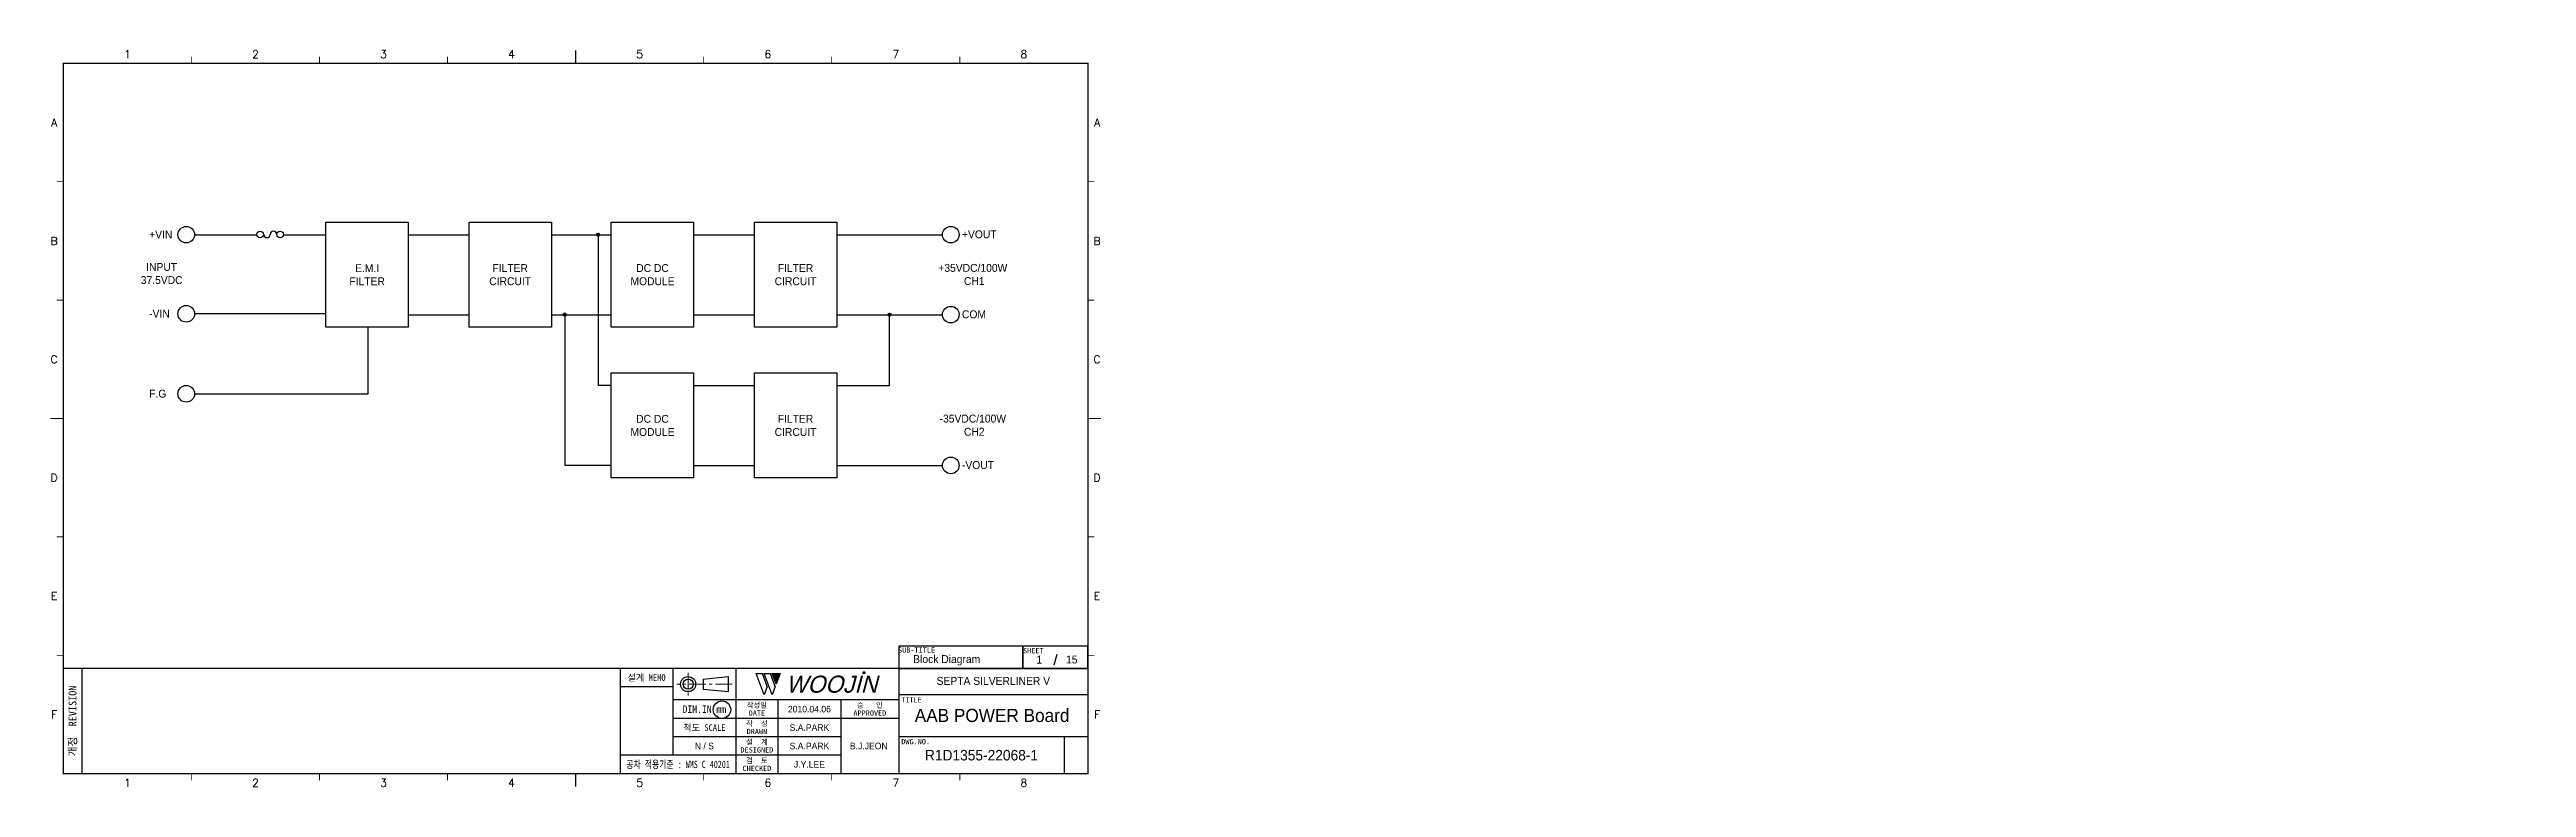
# Model space of a CAD drawing. Extents: x 10 to 953, y 10 to 290.
import ezdxf
from ezdxf.enums import TextEntityAlignment as Align

# ---------------------------------------------------------------- set-up
doc = ezdxf.new("R2010")
doc.units = 0
doc.header["$LTSCALE"] = 5
doc.header["$MEASUREMENT"] = 0
doc.linetypes.add('CENTER', pattern=[2, 1.25, -0.25, 0.25, -0.25])
doc.layers.get('0').update_dxf_attribs({"linetype": 'CONTINUOUS', "lineweight": 25})
doc.layers.add('2', color=2, linetype='CENTER', lineweight=13)
doc.layers.add('6', color=6, linetype='CONTINUOUS', lineweight=13)
for name, color, linetype in [('_______1', 160, 'CONTINUOUS'), ('SHEET', 3, 'CONTINUOUS'), ('문자', 4, 'CONTINUOUS'), ('테두리', 3, 'CONTINUOUS')]:
    doc.layers.add(name, color=color, linetype=linetype)
doc.styles.add('MARK', font='ARLRDBD.TTF')
doc.styles.get("Standard").update_dxf_attribs({"font": 'simplex.shx'})
doc.styles.add('굴림', font='')
doc.styles.add('굴림체', font='')
doc.styles.get('굴림').set_extended_font_data('Gulim')
doc.styles.get('굴림체').set_extended_font_data('GulimChe')

# ---------------------------------------------------------------- blocks, each defined once
blk = doc.blocks.new('B')
at = {"layer": '문자'}
blk.add_hatch(color=7, dxfattribs=at).paths.add_polyline_path([(13.79, 10), (15.31, 6), (16.84, 10)])
at = {"color": 7, "const_width": 0.6}
blk.add_lwpolyline([(48.46, 10.32, 1), (49.06, 10.32, 1)], format="xyb", close=True, dxfattribs=at)
at = {"layer": '문자', "color": 7}
for p, q in [((10.73, 2), (7.68, 10)), ((7.68, 10), (10.09, 10)), ((11.94, 5.16), (10.09, 10)), ((10.73, 10), (13.15, 10)), ((13.79, 2), (10.73, 10)), ((14.99, 5.16), (13.15, 10)), ((13.79, 10), (16.84, 10)), ((15.31, 6), (13.79, 10)), ((16.84, 10), (15.31, 6)), ((11.94, 5.16), (10.73, 2)), ((14.99, 5.16), (13.79, 2))]:
    blk.add_line(p, q, dxfattribs=at)
at = {"layer": '문자', "color": 7, "style": 'MARK', "oblique": 15}
blk.add_text('WOOJIN', height=6.5, dxfattribs=at).set_placement((36.4, 6), align=Align.MIDDLE_CENTER)
blk = doc.blocks.new('C')
at = {"color": 7}
blk.add_line((15, 285), (15, 285), dxfattribs=at)
at = {"layer": '2', "color": 7}
for p, q in [((269.53, 49), (248.48, 49)), ((252.83, 53.35), (252.83, 44.65))]:
    blk.add_line(p, q, dxfattribs=at)
at = {"layer": 'SHEET', "color": 7}
for p, q in [((393.14, 60.3), (392.07, 56.28)), ((22, 55), (22, 15)), ((227, 55), (227, 15)), ((247, 48), (227, 48)), ((247, 55), (247, 22)), ((258.53, 50.9), (268.03, 51.85)), ((258.53, 50.9), (258.53, 47.1)), ((268.03, 51.85), (268.03, 46.15)), ((271, 55), (271, 15)), ((271, 55), (271, 15)), ((333, 55), (333, 15)), ((333, 43), (247, 43)), ((258.53, 47.1), (268.03, 46.15)), ((287, 43), (287, 15)), ((311, 43), (311, 15)), ((405, 45), (333, 45)), ((333, 36), (247, 36)), ((311, 29), (247, 29)), ((405, 29), (333, 29)), ((396, 29), (396, 15)), ((311, 22), (227, 22))]:
    blk.add_line(p, q, dxfattribs=at)
for points in [[(333, 55), (380.19, 55), (380.19, 63.49), (333, 63.49)], [(380.19, 55), (405, 55), (405, 63.49), (380.19, 63.49)]]:
    blk.add_lwpolyline(points, close=True, dxfattribs=at)
for centre, radius in [((252.83, 49), 2.85), ((252.83, 49), 1.9), ((265.7, 39.32), 3.32)]:
    blk.add_circle(centre, radius, dxfattribs=at)
at = {"layer": '테두리', "color": 7}
blk.add_line((405, 285), (405, 15), dxfattribs=at)
for points, const_width in [([(15, 285), (15, 15), (405, 15), (405, 285), (15, 285)], 0.5), ([(63.75, 287.5), (63.75, 285)], 0.3), ([(112.5, 287.5), (112.5, 285)], 0.3), ([(161.25, 287.5), (161.25, 285)], 0.3), ([(210, 290), (210, 285)], 0.5), ([(258.75, 287.5), (258.75, 285)], 0.3), ([(307.5, 287.5), (307.5, 285)], 0.3), ([(356.25, 287.5), (356.25, 285)], 0.3), ([(12.5, 240), (15, 240)], 0.3), ([(407.5, 240), (405, 240)], 0.3), ([(12.5, 195), (15, 195)], 0.3), ([(407.5, 195), (405, 195)], 0.3), ([(10, 150), (15, 150)], 0.5), ([(410, 150), (405, 150)], 0.5), ([(12.5, 105), (15, 105)], 0.3), ([(407.5, 105), (405, 105)], 0.3), ([(12.5, 60), (15, 60)], 0.3), ([(407.5, 60), (405, 60)], 0.3), ([(15, 55), (405, 55)], 0.5), ([(63.75, 12.5), (63.75, 15)], 0.3), ([(112.5, 12.5), (112.5, 15)], 0.3), ([(161.25, 12.5), (161.25, 15)], 0.3), ([(210, 10), (210, 15)], 0.5), ([(258.75, 12.5), (258.75, 15)], 0.3), ([(307.5, 12.5), (307.5, 15)], 0.3), ([(356.25, 12.5), (356.25, 15)], 0.3)]:
    blk.add_lwpolyline(points, dxfattribs=dict(at, const_width=const_width))
at = {"color": 7}
blk.add_blockref('B', (271, 43), dxfattribs=at)
at = {"layer": '문자', "color": 7}
for s, p in [('1', (39.38, 288.5)), ('2', (88.12, 288.5)), ('3', (136.88, 288.5)), ('4', (185.62, 288.5)), ('5', (234.38, 288.5)), ('6', (283.12, 288.5)), ('7', (331.88, 288.5)), ('8', (380.62, 288.5)), ('A', (11.5, 262.5)), ('A', (408.5, 262.5)), ('B', (11.5, 217.5)), ('B', (408.5, 217.5)), ('C', (11.5, 172.5)), ('C', (408.5, 172.5)), ('D', (11.5, 127.5)), ('D', (408.5, 127.5)), ('E', (11.5, 82.5)), ('E', (408.5, 82.5)), ('F', (11.5, 37.5)), ('F', (408.5, 37.5)), ('1', (39.38, 11.5)), ('2', (88.12, 11.5)), ('3', (136.88, 11.5)), ('4', (185.62, 11.5)), ('5', (234.38, 11.5)), ('6', (283.12, 11.5)), ('7', (331.88, 11.5)), ('8', (380.62, 11.5))]:
    blk.add_text(s, height=3, dxfattribs=at).set_placement(p, align=Align.MIDDLE)
at = {"layer": '문자', "color": 7, "style": '굴림체'}
for s, height, p in [('SUB-TITLE', 2, (339.77, 61.98)), ('SHEET', 2, (384.24, 61.74)), ('설계 MEMO', 2.5, (237, 51.5)), ('DIM.IN mm', 2.85, (259, 39.5)), ('작성일', 2, (279, 41)), ('DATE', 2, (279, 38)), ('APPROVED', 2, (322, 38)), ('승   인', 2, (322, 41)), ('척도 SCALE', 2.5, (259, 32.5)), ('작  성', 2, (279, 34)), ('DRAWN', 2, (279, 31)), ('DESIGNED', 2, (279, 24)), ('설  계', 2, (279, 27)), ('검  토', 2, (279, 20)), ('CHECKED', 2, (279, 17))]:
    blk.add_text(s, height=height, dxfattribs=at).set_placement(p, align=Align.MIDDLE_CENTER)
blk.add_text('개정  REVISION', height=3, rotation=90, dxfattribs=at).set_placement((18.5, 35), align=Align.MIDDLE_CENTER)
for s, p in [('TITLE', (333.95, 42.05)), ('DWG.NO.', (333.95, 26.15))]:
    blk.add_text(s, height=2, dxfattribs=at).set_placement(p)
at = {"layer": '문자', "color": 7, "style": '굴림체', "width": 0.75}
blk.add_text('공차 적용기준 : WMS C 40201', height=2.85, dxfattribs=at).set_placement((249, 18.5), align=Align.MIDDLE_CENTER)

msp = doc.modelspace()

# ---------------------------------------------------------------- linework, layer by layer
for p, q in [((218.52, 219.27), (218.52, 162.56)), ((205.86, 188.86), (205.86, 132.16)), ((329.52, 162.56), (329.52, 189.47))]:
    msp.add_line(p, q)
at = {"layer": '_______1', "color": 7}
for p, q in [((64.94, 219.87), (74.43, 219.87)), ((74.11, 219.87), (84.56, 219.87)), ((84.24, 219.87), (88.67, 219.87)), ((98.8, 219.87), (104.19, 219.87)), ((103.87, 219.87), (114.97, 219.87)), ((114.97, 224.61), (146.3, 224.61)), ((114.97, 184.72), (114.97, 224.61)), ((146.3, 224.61), (146.3, 184.72)), ((146.3, 219.87), (169.1, 219.87)), ((169.42, 224.61), (200.79, 224.61)), ((169.42, 184.72), (169.42, 224.61)), ((200.79, 224.61), (200.79, 184.72)), ((200.79, 219.87), (223.59, 219.87)), ((223.59, 224.61), (254.92, 224.61)), ((223.59, 184.72), (223.59, 224.61)), ((254.92, 224.61), (254.92, 184.72)), ((254.92, 219.87), (278.05, 219.87)), ((278.05, 224.61), (309.41, 224.61)), ((278.05, 184.72), (278.05, 224.61)), ((309.41, 224.61), (309.41, 184.72)), ((309.41, 219.87), (349.63, 219.87)), ((114.97, 189.81), (64.96, 189.81)), ((146.3, 189.47), (169.1, 189.47)), ((200.79, 189.47), (223.59, 189.47)), ((254.92, 189.47), (278.05, 189.47)), ((309.41, 189.47), (349.63, 189.47)), ((333.79, 189.47), (349.63, 189.47)), ((146.3, 184.72), (114.97, 184.72)), ((131.09, 159.38), (131.09, 184.72)), ((200.79, 184.72), (169.42, 184.72)), ((254.92, 184.72), (223.59, 184.72)), ((309.41, 184.72), (278.05, 184.72)), ((223.59, 162.56), (218.52, 162.56)), ((223.59, 167.31), (254.92, 167.31)), ((223.59, 127.41), (223.59, 167.31)), ((254.92, 167.31), (254.92, 127.41)), ((254.92, 162.56), (278.05, 162.56)), ((278.05, 167.31), (309.41, 167.31)), ((278.05, 127.41), (278.05, 167.31)), ((309.41, 167.31), (309.41, 127.41)), ((309.41, 162.56), (329.52, 162.56)), ((64.94, 159.38), (131.09, 159.38)), ((223.59, 132.16), (205.86, 132.16)), ((254.92, 132.16), (278.05, 132.16)), ((309.41, 132.16), (349.63, 132.16)), ((333.79, 132.16), (349.63, 132.16)), ((254.92, 127.41), (223.59, 127.41)), ((309.41, 127.41), (278.05, 127.41))]:
    msp.add_line(p, q, dxfattribs=at)
for centre in [(61.8, 219.89), (352.81, 219.89), (61.8, 189.81), (352.81, 189.48), (61.8, 159.4), (352.81, 132.18)]:
    msp.add_circle(centre, 3.16, dxfattribs=at)
for centre, major_axis, ratio in [((218.52, 219.89), (0, -0.623), 0.968247), ((218.57, 219.89), (0, -0.302), 0.935644), ((205.86, 189.49), (0, -0.623), 0.968771), ((205.9, 189.49), (0, -0.302), 0.935644), ((329.52, 189.47), (0, -0.623), 0.968771), ((329.56, 189.47), (0, -0.302), 0.935644)]:
    msp.add_ellipse(centre, major_axis=major_axis, ratio=ratio, dxfattribs=at)
for points, knots in [([(89.95, 218.66), (90.68, 218.66), (91.2, 219.23), (91.2, 219.91), (91.2, 220.63), (90.68, 221.16), (89.95, 221.16), (89.27, 221.16), (88.71, 220.63), (88.71, 219.91), (88.71, 219.23), (89.27, 218.66), (89.95, 218.66)], [0, 0, 0, 0, 1, 1, 1, 2, 2, 2, 3, 3, 3, 4, 4, 4, 4]), ([(91.28, 219.91), (91.36, 219.27), (91.88, 218.78), (92.53, 218.78), (93.17, 218.78), (93.69, 219.27), (93.77, 219.91)], [0, 0, 0, 0, 1, 1, 1, 2, 2, 2, 2]), ([(96.27, 219.91), (96.27, 220.63), (95.74, 221.16), (95.02, 221.16), (94.34, 221.16), (93.77, 220.63), (93.77, 219.91)], [0, 0, 0, 0, 1, 1, 1, 2, 2, 2, 2]), ([(97.55, 218.66), (98.28, 218.66), (98.8, 219.23), (98.8, 219.91), (98.8, 220.63), (98.28, 221.16), (97.55, 221.16), (96.87, 221.16), (96.31, 220.63), (96.31, 219.91), (96.31, 219.23), (96.87, 218.66), (97.55, 218.66)], [0, 0, 0, 0, 1, 1, 1, 2, 2, 2, 3, 3, 3, 4, 4, 4, 4])]:
    msp.add_open_spline(points, degree=3, knots=knots, dxfattribs=at)

# ---------------------------------------------------------------- block references
msp.add_blockref('C', (0, 0))

# ---------------------------------------------------------------- texts
at = {"style": '굴림'}
for s, height, p in [('Block Diagram', 3, (351.26, 58.53)), ('1', 3, (386.46, 58.33)), ('15', 3, (398.85, 58.38)), ('SEPTA SILVERLINER V', 3, (369, 50.24)), ('2010.04.06', 2.5, (299, 39.5)), ('AAB POWER Board', 5, (368.53, 37.11)), ('S.A.PARK', 2.5, (299, 32.5)), ('N / S', 2.5, (259, 25.5)), ('S.A.PARK', 2.5, (299, 25.5)), ('J.Y.LEE', 2.5, (299, 18.5)), ('B.J.JEON', 2.5, (321.59, 25.5)), ('R1D1355-22068-1', 4, (364.5, 22))]:
    msp.add_text(s, height=height, dxfattribs=at).set_placement(p, align=Align.MIDDLE_CENTER)
at = {"char_height": 3, "style": '굴림'}
for s, width, insert, attachment_point in [('+VIN', 18.9647, (47.67, 221.44), 1), ('+VOUT', 18.9647, (357.05, 221.52), 1), ('INPUT\\P37.5VDC', 18.9647, (52.43, 209.12), 2), ('E.M.I\\PFILTER', 31.3289, (130.63, 204.67), 5), ('FILTER\\PCIRCUIT', 31.3289, (185.08, 204.67), 5), ('DC DC\\PMODULE', 31.3289, (239.26, 204.67), 5), ('FILTER\\PCIRCUIT', 31.3289, (293.71, 204.67), 5), ('+35VDC/100W  CH1', 18.9647, (361.19, 204.74), 5), ('-VIN', 18.9647, (47.67, 191.36), 1), ('COM', 18.9647, (357.05, 191.12), 1), ('F.G', 18.9647, (47.67, 160.96), 1), ('DC DC\\PMODULE', 31.3289, (239.26, 147.36), 5), ('FILTER\\PCIRCUIT', 31.3289, (293.71, 147.36), 5), ('-35VDC/100W  CH2', 18.9647, (361.19, 147.44), 5), ('-VOUT', 18.9647, (357.05, 133.81), 1)]:
    msp.add_mtext_dynamic_manual_height_columns(s, width=width, gutter_width=15, heights=[0], dxfattribs=dict(at, insert=insert, attachment_point=attachment_point))
at = {"layer": '6', "char_height": 3.5278, "width": 39.2183, "attachment_point": 4}
for insert in [(295.11, 181.28), (295.11, 173.63)]:
    msp.add_mtext('{\\fﾱﾼﾸﾲ|b0|i0|c129;\\C7;', dxfattribs=dict(at, insert=insert))
at = {"layer": '6', "color": 4, "char_height": 3, "attachment_point": 4, "style": '굴림체'}
for insert, width in [((905.28, 137.42), 36.962), ((952.58, 106.26), 52.2944), ((952.58, 102.14), 52.2944), ((573.67, 73.54), 36.962)]:
    msp.add_mtext('{\\fﾱﾼﾸﾲ|b0|i0|c129;\\C7;', dxfattribs=dict(at, insert=insert, width=width))

doc.saveas('drawing.dxf')
